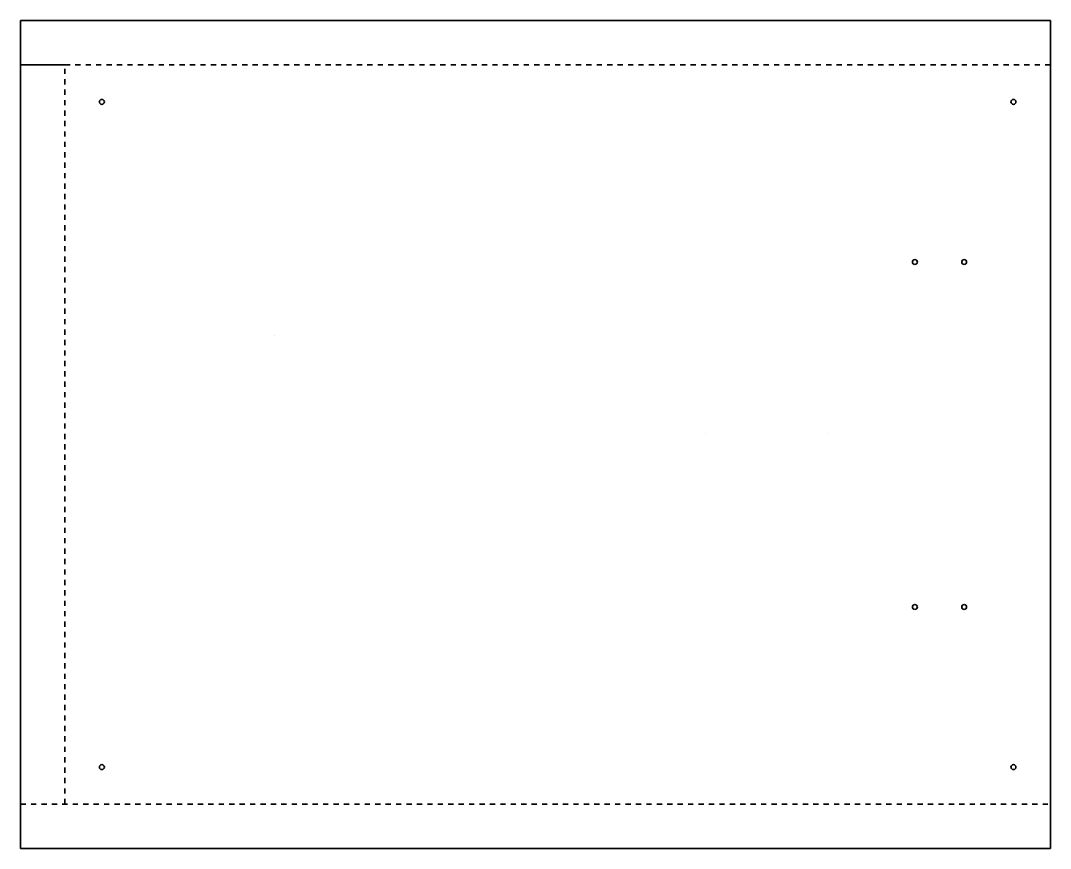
# Model space of a CAD drawing. Header units: millimetres. Extents: x 10 to 428, y -342 to -6.
import ezdxf

# ---------------------------------------------------------------- set-up
doc = ezdxf.new("R2010")
doc.units = ezdxf.units.MM
doc.header["$MEASUREMENT"] = 0
for name, pattern in [('AI-Linetype-1', [4.233333, 2.116667, -2.116667]), ('AI-Linetype-2', [4.233333, 2.116667, -2.116667]), ('AI-Linetype-3', [4.233333, 2.116667, -2.116667])]:
    doc.linetypes.add(name, pattern=pattern)
doc.layers.add('Layer 1', color=7, linetype='Continuous')

# ---------------------------------------------------------------- blocks, each defined once
blk = doc.blocks.new('block 2')
at = {"layer": 'Layer 1', "color": 250, "lineweight": 35, "true_color": 0x1c1c1b}
for points in [[(288, -173.65), (288, -173.65)], [(338, -173.65), (338, -173.65)]]:
    blk.add_lwpolyline(points, dxfattribs=at)
blk = doc.blocks.new('block 4')
at = {"layer": 'Layer 1', "color": 250, "lineweight": 35, "true_color": 0x1c1c1b}
blk.add_lwpolyline([(113, -134), (113, -134)], dxfattribs=at)
blk = doc.blocks.new('block 5')
at = {"layer": 'Layer 1', "color": 12, "lineweight": 35, "true_color": 0xc01717}
blk.add_open_spline([(412, -309), (412, -308.45), (412.45, -308), (413, -308), (413.55, -308), (414, -308.45), (414, -309), (414, -309.55), (413.55, -310), (413, -310), (412.45, -310), (412, -309.55), (412, -309)], degree=3, knots=[0, 0, 0, 0, 1, 1, 1, 2, 2, 2, 3, 3, 3, 4, 4, 4, 4], dxfattribs=at)
blk = doc.blocks.new('block 6')
at = {"layer": 'Layer 1', "color": 12, "lineweight": 35, "true_color": 0xc01717}
blk.add_open_spline([(42, -309), (42, -308.45), (42.45, -308), (43, -308), (43.55, -308), (44, -308.45), (44, -309), (44, -309.55), (43.55, -310), (43, -310), (42.45, -310), (42, -309.55), (42, -309)], degree=3, knots=[0, 0, 0, 0, 1, 1, 1, 2, 2, 2, 3, 3, 3, 4, 4, 4, 4], dxfattribs=at)
blk = doc.blocks.new('block 7')
at = {"layer": 'Layer 1', "color": 12, "lineweight": 35, "true_color": 0xc01717}
blk.add_open_spline([(42, -39), (42, -38.45), (42.45, -38), (43, -38), (43.55, -38), (44, -38.45), (44, -39), (44, -39.55), (43.55, -40), (43, -40), (42.45, -40), (42, -39.55), (42, -39)], degree=3, knots=[0, 0, 0, 0, 1, 1, 1, 2, 2, 2, 3, 3, 3, 4, 4, 4, 4], dxfattribs=at)
blk = doc.blocks.new('block 8')
at = {"layer": 'Layer 1', "color": 12, "lineweight": 35, "true_color": 0xc01717}
blk.add_open_spline([(412, -39), (412, -38.45), (412.45, -38), (413, -38), (413.55, -38), (414, -38.45), (414, -39), (414, -39.55), (413.55, -40), (413, -40), (412.45, -40), (412, -39.55), (412, -39)], degree=3, knots=[0, 0, 0, 0, 1, 1, 1, 2, 2, 2, 3, 3, 3, 4, 4, 4, 4], dxfattribs=at)
blk = doc.blocks.new('block 3')
at = {"layer": 'Layer 1'}
for name in ['block 7', 'block 8', 'block 4', 'block 6', 'block 5']:
    blk.add_blockref(name, (0, 0), dxfattribs=at)
blk = doc.blocks.new('block 10')
at = {"layer": 'Layer 1', "color": 12, "lineweight": 35, "true_color": 0xc01717}
for points in [[(393, -105), (392.45, -105), (392, -104.55), (392, -104), (392, -103.45), (392.45, -103), (393, -103), (393.55, -103), (394, -103.45), (394, -104), (394, -104.55), (393.55, -105), (393, -105)], [(393, -245), (392.45, -245), (392, -244.55), (392, -244), (392, -243.45), (392.45, -243), (393, -243), (393.55, -243), (394, -243.45), (394, -244), (394, -244.55), (393.55, -245), (393, -245)]]:
    blk.add_open_spline(points, degree=3, knots=[0, 0, 0, 0, 1, 1, 1, 2, 2, 2, 3, 3, 3, 4, 4, 4, 4], dxfattribs=at)
blk = doc.blocks.new('block 12')
at = {"layer": 'Layer 1', "color": 12, "lineweight": 35, "true_color": 0xc01717}
for points in [[(373, -105), (372.45, -105), (372, -104.55), (372, -104), (372, -103.45), (372.45, -103), (373, -103), (373.55, -103), (374, -103.45), (374, -104), (374, -104.55), (373.55, -105), (373, -105)], [(373, -245), (372.45, -245), (372, -244.55), (372, -244), (372, -243.45), (372.45, -243), (373, -243), (373.55, -243), (374, -243.45), (374, -244), (374, -244.55), (373.55, -245), (373, -245)]]:
    blk.add_open_spline(points, degree=3, knots=[0, 0, 0, 0, 1, 1, 1, 2, 2, 2, 3, 3, 3, 4, 4, 4, 4], dxfattribs=at)
blk = doc.blocks.new('block 11')
at = {"layer": 'Layer 1'}
blk.add_blockref('block 12', (0, 0), dxfattribs=at)
blk = doc.blocks.new('block 9')
at = {"layer": 'Layer 1'}
for name in ['block 11', 'block 10']:
    blk.add_blockref(name, (0, 0), dxfattribs=at)

msp = doc.modelspace()

# ---------------------------------------------------------------- linework, layer by layer
at = {"layer": 'Layer 1', "color": 253, "linetype": 'AI-Linetype-2', "lineweight": 35, "true_color": 0xb2b2b1}
msp.add_lwpolyline([(428, -6), (428, -24), (10, -24), (10, -6), (428, -6)], dxfattribs=at)
at = {"layer": 'Layer 1', "color": 250, "lineweight": 35, "true_color": 0x1c1c1b}
msp.add_lwpolyline([(428, -342), (10, -342), (10, -6), (428, -6), (428, -342)], dxfattribs=at)
at = {"layer": 'Layer 1', "color": 253, "linetype": 'AI-Linetype-3', "lineweight": 35, "true_color": 0xb2b2b1}
msp.add_lwpolyline([(10, -24), (10, -324), (28, -324), (28, -24), (10, -24)], dxfattribs=at)
at = {"layer": 'Layer 1', "color": 253, "linetype": 'AI-Linetype-1', "lineweight": 35, "true_color": 0xb2b2b1}
msp.add_lwpolyline([(428, -324), (428, -342), (10, -342), (10, -324), (428, -324)], dxfattribs=at)

# ---------------------------------------------------------------- block references
at = {"layer": 'Layer 1'}
for name in ['block 3', 'block 9', 'block 2']:
    msp.add_blockref(name, (0, 0), dxfattribs=at)

doc.saveas('drawing.dxf')
